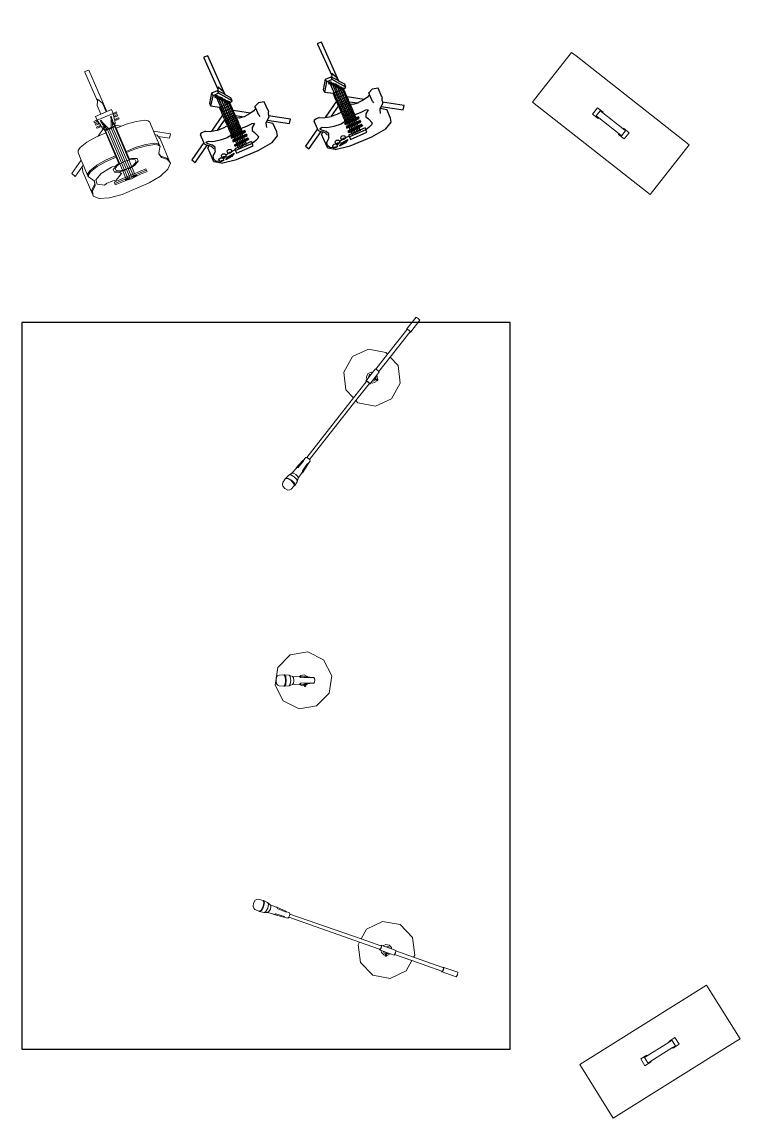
# Model space of a CAD drawing. Header units: millimetres. Extents: x 5003 to 5214, y 13585 to 13775.
# Drawn here: x 5089.8 to 5214.2, y 13584.9 to 13774.7 of the extents above; entities that cross this region are included whole.
import ezdxf

# ---------------------------------------------------------------- set-up
doc = ezdxf.new("R2010")
doc.units = ezdxf.units.MM
doc.layers.add('Musical Equipment', color=65, linetype='Continuous')

# ---------------------------------------------------------------- blocks, each defined once
blk = doc.blocks.new('Guitar Stand Accoustic')
at = {"lineweight": 0}
for p, q in [((-0.36, 14.26), (-0.15, 22.09)), ((-0.15, 22.09), (0.58, 22.15)), ((0.61, 22.04), (0.46, 16.54)), ((0.58, 22.15), (0.61, 22.04)), ((-0.27, 14.26), (-0.24, 15.89)), ((-0.24, 15.89), (0.3, 16.87)), ((0.3, 16.87), (0.46, 16.54)), ((0.46, 16.54), (0.8, 15.87)), ((0.8, 15.87), (0.77, 14.24)), ((-1.87, 13.59), (-1.88, 13.36)), ((-1.88, 13.36), (-1.38, 13.35)), ((-1.38, 13.58), (-1.87, 13.59)), ((-1.38, 13.53), (-1.38, 13.58)), ((-1.38, 13.53), (-1.25, 13.52)), ((-1.38, 13.37), (-1.38, 13.53)), ((-1.38, 13.35), (-1.38, 13.37)), ((-1.38, 13.37), (-1.22, 13.37)), ((-1.26, 13.57), (-1.24, 14.28)), ((-1.25, 13.52), (-1.26, 13.57)), ((-1.26, 13.57), (1.73, 13.52)), ((-1.22, 13.37), (-1.25, 13.52)), ((-1.24, 14.28), (-0.36, 14.26)), ((-1.17, 13.03), (-1.22, 13.37)), ((-0.36, 14.26), (-0.27, 14.26)), ((-0.27, 14.26), (0.77, 14.24)), ((1.75, 14.22), (0.77, 14.24)), ((1.63, 12.99), (1.69, 13.32)), ((1.69, 13.32), (1.72, 13.47)), ((1.85, 13.32), (1.69, 13.32)), ((1.72, 13.47), (1.73, 13.52)), ((1.85, 13.47), (1.72, 13.47)), ((1.73, 13.52), (1.75, 14.22)), ((1.85, 13.53), (2.35, 13.52)), ((1.85, 13.47), (1.85, 13.53)), ((1.85, 13.32), (1.85, 13.47)), ((1.85, 13.29), (1.85, 13.32)), ((2.35, 13.29), (1.85, 13.29)), ((2.35, 13.52), (2.35, 13.29)), ((-1.84, 12.51), (-1.85, 12.3)), ((-1.85, 12.3), (-1.35, 12.29)), ((-1.83, 13.1), (-1.84, 12.88)), ((-1.84, 12.88), (-1.34, 12.87)), ((-1.34, 12.5), (-1.84, 12.51)), ((-1.33, 13.09), (-1.83, 13.1)), ((-1.76, 10.98), (-0.79, 11.56)), ((-1.35, 12.45), (-1.34, 12.5)), ((-1.35, 12.45), (-1.07, 12.45)), ((-1.35, 12.3), (-1.35, 12.45)), ((-1.35, 12.29), (-1.35, 12.3)), ((-1.35, 12.3), (-1.05, 12.3)), ((-1.34, 13.04), (-1.33, 13.09)), ((-1.34, 13.04), (-1.17, 13.03)), ((-1.34, 12.89), (-1.34, 13.04)), ((-1.34, 12.87), (-1.34, 12.89)), ((-1.34, 12.89), (-1.14, 12.88)), ((-1.14, 12.88), (-1.17, 13.03)), ((-1.07, 12.45), (-1.14, 12.88)), ((-1.05, 12.3), (-1.07, 12.45)), ((-0.97, 11.86), (-1.05, 12.3)), ((-0.79, 11.6), (-0.97, 11.86)), ((-0.79, 11.43), (-0.8, 11.32)), ((-0.79, 11.56), (-0.79, 11.6)), ((-0.79, 11.43), (-0.79, 11.56)), ((-0.79, 11.43), (1.2, 11.4)), ((-0.69, 13.27), (-0.77, 13.21)), ((-0.77, 12.9), (-0.77, 13.21)), ((-0.69, 12.96), (-0.77, 12.9)), ((-0.77, 12.9), (-0.61, 12.9)), ((-0.66, 12.19), (-0.74, 12.14)), ((-0.74, 11.83), (-0.74, 12.14)), ((-0.66, 11.88), (-0.74, 11.83)), ((-0.74, 11.83), (-0.58, 11.83)), ((-0.65, 12.78), (-0.73, 12.73)), ((-0.73, 12.41), (-0.73, 12.73)), ((-0.65, 12.47), (-0.73, 12.41)), ((-0.73, 12.41), (-0.57, 12.41)), ((-0.61, 13.21), (-0.69, 13.27)), ((-0.61, 12.9), (-0.69, 12.96)), ((-0.67, 11.31), (-0.66, 11.83)), ((-0.58, 12.14), (-0.66, 12.19)), ((-0.58, 11.83), (-0.66, 11.88)), ((-0.57, 12.72), (-0.65, 12.78)), ((-0.57, 12.41), (-0.65, 12.47)), ((0.02, 11.3), (-0.62, 12.9)), ((-0.61, 12.9), (-0.61, 13.21)), ((-0.32, 11.31), (-0.61, 12.41)), ((-0.58, 11.83), (-0.58, 12.14)), ((-0.57, 12.41), (-0.57, 12.72)), ((0.37, 11.29), (1.08, 12.87)), ((0.72, 11.29), (1.04, 12.38)), ((1, 12.11), (1.09, 12.16)), ((1, 11.8), (1, 12.11)), ((1, 11.8), (1.08, 11.85)), ((1.16, 11.8), (1, 11.8)), ((1.01, 12.69), (1.1, 12.75)), ((1.01, 12.38), (1.01, 12.69)), ((1.01, 12.38), (1.09, 12.44)), ((1.17, 12.38), (1.01, 12.38)), ((1.07, 13.18), (1.16, 13.24)), ((1.07, 12.87), (1.07, 13.18)), ((1.07, 12.87), (1.15, 12.92)), ((1.23, 12.87), (1.07, 12.87)), ((1.07, 11.28), (1.08, 11.8)), ((1.08, 11.85), (1.16, 11.8)), ((1.09, 12.44), (1.17, 12.38)), ((1.09, 12.16), (1.17, 12.11)), ((1.1, 12.75), (1.18, 12.69)), ((1.15, 12.92), (1.23, 12.87)), ((1.16, 13.24), (1.24, 13.18)), ((1.16, 11.8), (1.17, 12.11)), ((1.17, 12.38), (1.18, 12.69)), ((1.2, 11.57), (1.32, 11.72)), ((1.2, 11.4), (1.2, 11.57)), ((1.2, 11.4), (1.2, 11.28)), ((1.23, 12.87), (1.24, 13.18)), ((1.32, 11.72), (1.39, 11.81)), ((1.32, 11.72), (2.59, 10.89)), ((1.39, 11.81), (1.48, 12.25)), ((1.48, 12.25), (1.51, 12.4)), ((1.78, 12.25), (1.48, 12.25)), ((1.51, 12.4), (1.6, 12.84)), ((1.78, 12.4), (1.51, 12.4)), ((1.6, 12.84), (1.63, 12.99)), ((1.79, 12.83), (1.6, 12.84)), ((1.79, 12.98), (1.63, 12.99)), ((1.78, 12.4), (1.79, 12.45)), ((1.78, 12.25), (1.78, 12.4)), ((1.78, 12.24), (1.78, 12.25)), ((2.28, 12.23), (1.78, 12.24)), ((1.79, 12.98), (1.8, 13.04)), ((1.79, 12.83), (1.79, 12.98)), ((1.79, 12.81), (1.79, 12.83)), ((2.29, 12.81), (1.79, 12.81)), ((1.79, 12.45), (2.28, 12.44)), ((1.8, 13.04), (2.29, 13.03)), ((2.28, 12.44), (2.28, 12.23)), ((2.29, 13.03), (2.29, 12.81)), ((-6.61, 8.06), (-6.58, 9.77)), ((-6.41, 10.12), (-6.58, 9.77)), ((-5.88, 10.41), (-6.41, 10.12)), ((-4.43, 10.79), (-5.88, 10.41)), ((-2.68, 10.98), (-4.43, 10.79)), ((-1.76, 10.98), (-2.68, 10.98)), ((-0.8, 10.97), (-1.76, 10.98)), ((-0.88, 6.63), (-0.8, 10.97)), ((-0.8, 10.97), (-0.8, 11.32)), ((-0.8, 11.32), (1.2, 11.28)), ((-0.67, 11.31), (-0.8, 11.32)), ((-0.78, 5.06), (-0.67, 11.31)), ((-0.32, 11.31), (-0.67, 11.31)), ((-0.48, 2.37), (-0.32, 11.31)), ((0.02, 11.3), (-0.32, 11.31)), ((-0.13, 2.37), (0.02, 11.3)), ((0.2, 11.3), (0.02, 11.3)), ((0.2, 11.3), (0.37, 11.29)), ((0.26, 5.11), (0.37, 11.29)), ((0.37, 11.29), (0.72, 11.29)), ((0.61, 5.07), (0.72, 11.29)), ((0.72, 11.29), (1.07, 11.28)), ((0.96, 5.02), (1.07, 11.28)), ((1.07, 11.28), (1.2, 11.28)), ((1.11, 6.6), (1.19, 10.93)), ((1.19, 10.93), (1.2, 11.28)), ((1.19, 10.93), (2.59, 10.89)), ((2.59, 10.89), (3.06, 10.88)), ((3.06, 10.88), (4.81, 10.63)), ((4.81, 10.63), (6.25, 10.2)), ((6.25, 10.2), (6.77, 9.89)), ((6.77, 9.89), (6.92, 9.54)), ((6.89, 8.1), (6.92, 9.54)), ((-9.13, 6.55), (-6.61, 8.06)), ((-6.62, 7.49), (-6.61, 8.06)), ((6.88, 7.25), (6.89, 8.1)), ((6.89, 8.1), (9.26, 6.56)), ((-8.72, 5.91), (-9.13, 6.55)), ((-7, 6.94), (-8.72, 5.91)), ((-7.22, 2.08), (-7.14, 6.42)), ((-7, 6.94), (-7.14, 6.42)), ((-6.92, 7.24), (-7, 6.94)), ((-6.62, 7.49), (-6.92, 7.24)), ((-6.65, 5.44), (-6.62, 7.49)), ((-6.49, 5.78), (-6.65, 5.44)), ((-5.96, 6.08), (-6.49, 5.78)), ((-5.96, 5.84), (-6.49, 5.55)), ((-4.51, 6.45), (-5.96, 6.08)), ((-4.51, 6.22), (-5.96, 5.84)), ((-2.75, 6.64), (-4.51, 6.45)), ((-2.76, 6.41), (-4.51, 6.22)), ((-0.88, 6.4), (-2.76, 6.41)), ((-0.88, 6.63), (-2.75, 6.64)), ((-0.91, 5.16), (-0.88, 6.4)), ((-0.88, 6.4), (-0.88, 6.63)), ((1.09, 5.13), (1.11, 6.36)), ((1.11, 6.6), (2.98, 6.54)), ((1.11, 6.36), (1.11, 6.6)), ((1.11, 6.36), (2.98, 6.31)), ((2.98, 6.54), (4.73, 6.29)), ((2.98, 6.31), (4.73, 6.06)), ((4.73, 6.29), (6.17, 5.86)), ((4.73, 6.06), (6.17, 5.63)), ((6.17, 5.86), (6.69, 5.55)), ((6.84, 5.2), (6.88, 7.25)), ((6.88, 7.25), (7.09, 7.06)), ((8.83, 5.94), (7.09, 7.06)), ((7.09, 7.06), (7.17, 6.99)), ((7.17, 6.99), (7.37, 6.16)), ((7.29, 1.83), (7.37, 6.16)), ((8.93, 5.91), (8.83, 5.94)), ((9.26, 6.56), (8.93, 5.91)), ((-6.49, 5.55), (-6.66, 5.2)), ((-6.66, 5.2), (-6.65, 5.44)), ((-6.66, 5.2), (-6.43, 4.85)), ((-6.43, 4.85), (-6, 4.17)), ((-5.96, 4.11), (-6.16, 3.36)), ((-6, 4.17), (-6.15, 3.59)), ((-6, 4.17), (-5.96, 4.11)), ((-1.31, 5.12), (-2.19, 4.74)), ((-2.19, 4.74), (-2.19, 4.24)), ((-2.19, 4.24), (-1.33, 3.82)), ((-1.81, 4.69), (-1.82, 4.27)), ((-1.82, 4.27), (-1.1, 3.93)), ((-1.08, 5.01), (-1.81, 4.69)), ((-1.33, 3.82), (-0.05, 3.66)), ((-0.91, 5.16), (-1.31, 5.12)), ((-1.1, 3.93), (0.07, 3.78)), ((0.09, 5.12), (-1.08, 5.01)), ((-0.91, 5.04), (-0.91, 5.16)), ((-0.03, 5.12), (-0.91, 5.04)), ((-0.83, 2.38), (-0.78, 5.06)), ((-0.03, 5.12), (0.21, 5.12)), ((1.24, 3.88), (0.07, 3.78)), ((0.09, 5.12), (1.26, 4.97)), ((0.21, 5.12), (1.08, 5.01)), ((0.22, 2.36), (0.26, 5.11)), ((0.56, 2.36), (0.61, 5.07)), ((0.91, 2.35), (0.96, 5.02)), ((1.08, 5.01), (1.09, 5.13)), ((1.09, 5.13), (1.49, 5.07)), ((1.97, 4.21), (1.24, 3.88)), ((1.26, 4.97), (1.98, 4.62)), ((2.34, 4.16), (1.47, 3.77)), ((2.34, 4.04), (1.47, 3.66)), ((1.49, 5.07), (1.69, 4.98)), ((1.49, 4.96), (1.69, 4.98)), ((1.49, 4.96), (2.35, 4.54)), ((1.69, 4.98), (2.5, 5.05)), ((1.98, 4.62), (1.97, 4.21)), ((2.35, 4.54), (2.34, 4.16)), ((2.34, 4.16), (2.34, 4.04)), ((2.5, 5.05), (4.57, 4.69)), ((4.57, 4.69), (5.83, 4.03)), ((5.83, 4.03), (5.9, 3.26)), ((6.15, 3.96), (6.1, 3.89)), ((6.1, 3.89), (6.27, 3.14)), ((6.6, 4.62), (6.15, 3.96)), ((6.15, 3.96), (6.28, 3.37)), ((6.17, 5.63), (6.69, 5.31)), ((6.84, 4.96), (6.6, 4.62)), ((6.69, 5.55), (6.84, 5.2)), ((6.69, 5.31), (6.84, 4.96)), ((6.84, 4.96), (6.84, 5.2)), ((-7, 2.9), (-7.22, 2.08)), ((-7, 2.67), (-7.22, 1.85)), ((-7.22, 1.85), (-7.22, 2.08)), ((-6.15, 3.59), (-7, 2.9)), ((-6.16, 3.36), (-7, 2.67)), ((-2.94, 2.53), (-2.95, 2.3)), ((-2.95, 2.3), (-2.95, 2.05)), ((-2.95, 2.3), (3.03, 2.2)), ((-2.95, 2.05), (-1.71, 2.03)), ((-2.94, 2.53), (3.03, 2.43)), ((-0.84, 1.97), (-1.71, 2.03)), ((-0.91, 2.17), (-1.06, 2.08)), ((-1.06, 2.08), (-0.76, 2.08)), ((-0.76, 2.08), (-0.91, 2.17)), ((-0.84, 1.97), (0.03, 1.89)), ((-0.56, 2.17), (-0.71, 2.08)), ((-0.71, 2.08), (-0.41, 2.07)), ((-0.41, 2.07), (-0.56, 2.17)), ((-0.21, 2.16), (-0.36, 2.07)), ((-0.36, 2.07), (-0.06, 2.06)), ((-0.06, 2.06), (-0.21, 2.16)), ((0.9, 1.94), (0.03, 1.89)), ((0.14, 2.06), (0.29, 2.15)), ((0.43, 2.06), (0.14, 2.06)), ((1.47, 3.77), (0.18, 3.66)), ((0.29, 2.15), (0.43, 2.06)), ((0.49, 2.05), (0.64, 2.14)), ((0.78, 2.05), (0.49, 2.05)), ((0.64, 2.14), (0.78, 2.05)), ((0.83, 2.05), (0.98, 2.13)), ((1.13, 2.04), (0.83, 2.05)), ((0.9, 1.94), (1.78, 1.97)), ((0.98, 2.13), (1.13, 2.04)), ((1.3, 3.4), (1.47, 3.66)), ((2.58, 2.66), (1.3, 3.4)), ((3.02, 1.94), (1.78, 1.97)), ((3.16, 2.77), (2.58, 2.66)), ((3.03, 2.2), (3.02, 1.94)), ((3.03, 2.43), (3.03, 2.2)), ((4.35, 2.74), (3.16, 2.77)), ((4.77, 2.61), (4.35, 2.74)), ((5.9, 3.26), (4.77, 2.61)), ((6.27, 3.14), (7.09, 2.42)), ((6.28, 3.37), (7.1, 2.65)), ((7.09, 2.42), (7.29, 1.59)), ((7.1, 2.65), (7.29, 1.83)), ((-7.22, 1.85), (-6.44, 1.05)), ((-6.44, 1.05), (-4.79, 0.42)), ((-4.79, 0.42), (-2.55, 0.05)), ((-2.55, 0.05), (2.55, -0.05)), ((4.8, 0.25), (2.55, -0.05)), ((6.48, 0.82), (4.8, 0.25)), ((7.29, 1.59), (6.48, 0.82)), ((7.29, 1.59), (7.29, 1.83))]:
    blk.add_line(p, q, dxfattribs=at)
blk = doc.blocks.new('Amp')
at = {"lineweight": 0}
for p, q in [((-12.95, 0), (-12.95, 10.96)), ((-12.95, 10.96), (11.96, 10.96)), ((12.95, 10.96), (11.96, 10.96)), ((12.95, 0.58), (12.95, 10.96)), ((-2.24, 6.18), (-3.49, 6.18)), ((-3.49, 6.18), (-3.49, 4.81)), ((-2.8, 6.05), (-2.8, 4.93)), ((-2.24, 6.05), (-2.8, 6.05)), ((-2.24, 6.18), (-2.24, 6.05)), ((-2.24, 6.05), (2.24, 6.05)), ((2.24, 6.18), (3.49, 6.18)), ((2.24, 6.18), (2.24, 6.05)), ((2.24, 6.05), (2.8, 6.05)), ((2.8, 6.05), (2.8, 4.93)), ((3.49, 6.18), (3.49, 4.81)), ((-2.24, 4.81), (-3.49, 4.81)), ((-2.24, 4.93), (-2.8, 4.93)), ((-2.24, 4.81), (-2.24, 4.93)), ((-2.24, 4.93), (2.24, 4.93)), ((2.24, 4.81), (2.24, 4.93)), ((2.24, 4.93), (2.8, 4.93)), ((2.24, 4.81), (3.49, 4.81)), ((12.95, 0), (-12.95, 0)), ((12.95, 0), (12.95, 0.58))]:
    blk.add_line(p, q, dxfattribs=at)
blk = doc.blocks.new('Mic 2')
at = {"lineweight": 0}
for p, q in [((-2.28, 4.38), (-4.45, 2.21)), ((0.76, 4.87), (-2.28, 4.38)), ((3.51, 3.47), (0.76, 4.87)), ((-4.45, 2.21), (-4.94, -0.83)), ((-0.35, 1.88), (-0.01, 1.92)), ((-0.01, 1.92), (0.32, 1.88)), ((4.91, 0.73), (3.51, 3.47)), ((-1.07, 0.22), (-1.1, 0.1)), ((-1.1, 0.1), (-0.92, 0.05)), ((-1.07, 0.22), (-1.04, 0.34)), ((-1.07, 0.22), (-0.78, 0.15)), ((-1.04, 0.34), (-0.88, 0.3)), ((-0.92, 0.05), (-0.96, -0.2)), ((-0.92, 0.05), (-0.81, 0.03)), ((-0.87, 0.38), (-0.88, 0.3)), ((-0.88, 0.3), (-0.75, 0.27)), ((-0.61, 0.63), (-0.87, 0.38)), ((-0.8, 0.07), (-0.81, 0.03)), ((-0.78, 0.15), (-0.8, 0.07)), ((-0.65, 0.03), (-0.8, 0.07)), ((-0.78, 0.15), (-0.76, 0.23)), ((-0.65, 0.11), (-0.78, 0.15)), ((-0.76, 0.23), (-0.75, 0.27)), ((-0.76, 0.23), (-0.64, 0.2)), ((-0.65, 0.03), (-0.7, -0.71)), ((-0.64, 0.2), (-0.65, 0.11)), ((-0.65, 0.11), (-0.65, 0.03)), ((-0.61, 0.63), (-0.64, 0.2)), ((-0.58, 1.05), (-0.61, 0.63)), ((-0.53, 1.08), (-0.58, 1.05)), ((-0.49, 1.77), (-0.53, 1.08)), ((-0.42, 1.15), (-0.53, 1.08)), ((-0.42, 1.15), (-0.5, -0.48)), ((-0.49, 1.77), (-0.35, 1.88)), ((0.32, 1.88), (0.46, 1.77)), ((0.39, 1.15), (0.47, -0.48)), ((0.5, 1.08), (0.39, 1.15)), ((0.46, 1.77), (0.5, 1.08)), ((0.55, 1.05), (0.5, 1.08)), ((0.55, 1.05), (0.58, 0.66)), ((0.66, 0.62), (0.58, 0.66)), ((0.58, 0.66), (0.61, 0.15)), ((0.64, 0.12), (0.61, 0.15)), ((0.61, 0.15), (0.62, 0.05)), ((0.62, 0.05), (0.64, 0.12)), ((0.62, 0.05), (0.67, -0.66)), ((0.93, 0.1), (0.66, 0.62)), ((0.84, -0.49), (0.93, 0.1)), ((4.42, -2.32), (4.91, 0.73)), ((-4.94, -0.83), (-3.54, -3.58)), ((-0.96, -0.2), (-0.7, -0.71)), ((-0.64, -0.78), (-0.71, -1.95)), ((-0.51, -1.79), (-0.71, -1.95)), ((-0.7, -0.71), (-0.63, -0.63)), ((-0.68, -0.74), (-0.7, -0.71)), ((-0.69, -0.73), (-0.68, -0.74)), ((-0.64, -0.78), (-0.68, -0.74)), ((-0.63, -0.63), (-0.64, -0.78)), ((-0.63, -0.63), (-0.5, -0.48)), ((-0.01, -1.73), (-0.51, -1.79)), ((0.48, -1.79), (-0.01, -1.73)), ((0.6, -0.63), (0.47, -0.48)), ((0.68, -1.95), (0.48, -1.79)), ((0.67, -0.71), (0.6, -0.63)), ((0.6, -0.63), (0.61, -0.78)), ((0.61, -0.78), (0.67, -0.71)), ((0.61, -0.78), (0.68, -1.95)), ((0.67, -0.66), (0.84, -0.49)), ((0.67, -0.66), (0.67, -0.71)), ((-3.54, -3.58), (-0.79, -4.97)), ((-0.95, -2.54), (-1.01, -3.34)), ((-0.72, -3.11), (-1.01, -3.34)), ((-1.01, -3.45), (-0.72, -3.23)), ((-1.01, -3.45), (-1.01, -3.34)), ((-1.01, -3.45), (-0.95, -4.25)), ((-0.71, -1.95), (-0.95, -2.54)), ((-0.68, -2.33), (-0.95, -2.54)), ((-0.01, -3.02), (-0.72, -3.11)), ((-0.01, -3.14), (-0.72, -3.23)), ((-0.01, -2.24), (-0.68, -2.33)), ((0.65, -2.33), (-0.01, -2.24)), ((0.69, -3.11), (-0.01, -3.02)), ((0.69, -3.23), (-0.01, -3.14)), ((0.92, -2.54), (0.65, -2.33)), ((0.68, -1.95), (0.92, -2.54)), ((0.98, -3.34), (0.69, -3.11)), ((0.98, -3.45), (0.69, -3.23)), ((0.92, -2.54), (0.98, -3.34)), ((0.98, -3.45), (0.92, -4.25)), ((0.98, -3.45), (0.98, -3.34)), ((2.25, -4.49), (4.42, -2.32)), ((-0.95, -4.25), (-0.81, -4.51)), ((-0.81, -4.51), (-0.58, -4.69)), ((-0.79, -4.97), (2.25, -4.49)), ((-0.58, -4.69), (-0.01, -4.77)), ((-0.01, -4.77), (0.55, -4.69)), ((0.55, -4.69), (0.78, -4.51)), ((0.92, -4.25), (0.78, -4.51))]:
    blk.add_line(p, q, dxfattribs=at)
blk = doc.blocks.new('Mic 1')
at = {"lineweight": 0}
for p, q in [((0.03, 12.95), (-0.4, 12.89)), ((-0.4, 12.89), (-0.4, 10.31)), ((0.45, 12.89), (0.03, 12.95)), ((0.45, 12.89), (0.45, 10.31)), ((0.03, 10.37), (-0.4, 10.31)), ((-0.4, 10.31), (-0.4, 10.18)), ((-0.4, 10.18), (-0.3, 10.17)), ((0.03, 10.34), (-0.3, 10.3)), ((-0.3, 10.3), (-0.3, 10.17)), ((-0.3, 10.17), (-0.3, 4.69)), ((0.45, 10.31), (0.03, 10.37)), ((0.35, 10.3), (0.03, 10.34)), ((0.35, 10.3), (0.35, 10.17)), ((0.35, 10.17), (0.45, 10.18)), ((0.35, 10.17), (0.35, 4.79)), ((0.45, 10.18), (0.45, 10.31)), ((-2.27, 4.37), (-4.45, 2.2)), ((-0.3, 4.69), (-2.27, 4.37)), ((-0.3, 4.69), (-0.3, 1.5)), ((0.77, 4.85), (0.35, 4.79)), ((0.35, 4.79), (0.35, 1.5)), ((3.51, 3.46), (0.77, 4.85)), ((-4.45, 2.2), (-4.93, -0.84)), ((4.91, 0.71), (3.51, 3.46)), ((-1.07, 0.21), (-1.1, 0.09)), ((-1.1, 0.09), (-0.92, 0.04)), ((-1.07, 0.21), (-1.04, 0.33)), ((-1.07, 0.21), (-0.78, 0.14)), ((-1.04, 0.33), (-0.88, 0.29)), ((-0.92, 0.04), (-0.96, -0.22)), ((-0.92, 0.04), (-0.81, 0.02)), ((-0.86, 0.37), (-0.88, 0.29)), ((-0.88, 0.29), (-0.75, 0.26)), ((-0.45, 0.79), (-0.86, 0.37)), ((-0.8, 0.06), (-0.81, 0.02)), ((-0.78, 0.14), (-0.8, 0.06)), ((-0.6, 0.01), (-0.8, 0.06)), ((-0.78, 0.14), (-0.76, 0.22)), ((-0.58, 0.09), (-0.78, 0.14)), ((-0.76, 0.22), (-0.75, 0.26)), ((-0.76, 0.22), (-0.56, 0.17)), ((-0.6, 0.01), (-0.67, -0.24)), ((-0.58, 0.09), (-0.6, 0.01)), ((-0.49, 0.41), (-0.58, 0.09)), ((-0.58, 0.09), (-0.56, 0.17)), ((-0.4, 0.44), (-0.49, 0.41)), ((-0.4, 0.79), (-0.45, 0.79)), ((-0.3, 1.5), (-0.4, 1.48)), ((-0.4, 1.48), (-0.4, 0.79)), ((-0.4, 0.79), (-0.4, 0.44)), ((-0.4, 0.44), (-0.4, -0.51)), ((0.03, 1.55), (-0.3, 1.5)), ((0.35, 1.5), (0.03, 1.55)), ((0.45, 1.48), (0.35, 1.5)), ((0.45, 1.48), (0.45, 0.72)), ((0.66, 0.61), (0.45, 0.72)), ((0.45, 0.72), (0.45, 0.3)), ((0.64, 0.11), (0.45, 0.3)), ((0.45, 0.3), (0.45, -0.55)), ((0.47, -0.54), (0.64, 0.11)), ((0.93, 0.08), (0.66, 0.61)), ((0.84, -0.5), (0.93, 0.08)), ((4.43, -2.33), (4.91, 0.71)), ((-4.93, -0.84), (-3.53, -3.59)), ((-0.96, -0.22), (-0.69, -0.74)), ((-0.69, -0.74), (-0.4, -0.89)), ((-0.67, -0.24), (-0.4, -0.51)), ((-0.4, -0.51), (-0.4, -0.89)), ((-0.4, -0.89), (-0.4, -1.09)), ((0.03, -1.03), (-0.4, -1.09)), ((-0.4, -1.09), (-0.4, -1.22)), ((-0.4, -1.22), (-0.3, -1.24)), ((0.03, -1.06), (-0.3, -1.11)), ((-0.3, -1.11), (-0.3, -1.21)), ((-0.3, -1.21), (-0.3, -1.24)), ((-0.3, -1.24), (-0.29, -4.91)), ((0.45, -1.09), (0.03, -1.03)), ((0.35, -1.11), (0.03, -1.06)), ((0.35, -1.24), (0.34, -4.81)), ((0.35, -1.21), (0.35, -1.11)), ((0.35, -1.21), (0.35, -1.24)), ((0.35, -1.24), (0.45, -1.22)), ((0.45, -0.89), (0.84, -0.5)), ((0.45, -0.55), (0.47, -0.54)), ((0.45, -0.55), (0.45, -0.89)), ((0.45, -0.89), (0.45, -1.09)), ((0.45, -1.22), (0.45, -1.09)), ((-3.53, -3.59), (-0.79, -4.99)), ((2.25, -4.5), (4.43, -2.33)), ((-0.79, -4.99), (-0.29, -4.91)), ((-0.29, -4.91), (-0.25, -17.89)), ((0.34, -4.81), (0.3, -17.91)), ((0.34, -4.81), (2.25, -4.5)), ((-0.58, -18.74), (-0.7, -20.45)), ((-0.53, -18.7), (-0.58, -18.74)), ((-0.49, -18.04), (-0.53, -18.7)), ((-0.42, -18.62), (-0.53, -18.7)), ((-0.49, -18.04), (-0.35, -17.91)), ((-0.42, -18.62), (-0.49, -20.19)), ((-0.35, -17.91), (-0.25, -17.89)), ((-0.25, -17.89), (-0.01, -17.86)), ((-0.01, -17.86), (0.3, -17.91)), ((0.3, -17.91), (0.32, -17.91)), ((0.32, -17.91), (0.46, -18.04)), ((0.39, -18.62), (0.47, -20.19)), ((0.5, -18.7), (0.39, -18.62)), ((0.46, -18.04), (0.5, -18.7)), ((0.56, -18.74), (0.5, -18.7)), ((0.56, -18.74), (0.67, -20.45)), ((-0.64, -20.53), (-0.71, -21.66)), ((-0.7, -20.45), (-0.63, -20.37)), ((-0.64, -20.53), (-0.7, -20.45)), ((-0.63, -20.37), (-0.64, -20.53)), ((-0.63, -20.37), (-0.49, -20.19)), ((0.61, -20.37), (0.47, -20.19)), ((0.61, -20.37), (0.62, -20.53)), ((0.67, -20.45), (0.61, -20.37)), ((0.62, -20.53), (0.67, -20.45)), ((0.62, -20.53), (0.69, -21.66)), ((-0.95, -22.23), (-1.01, -23.01)), ((-0.72, -22.73), (-1.01, -23.01)), ((-0.71, -21.66), (-0.95, -22.23)), ((-0.68, -21.97), (-0.95, -22.23)), ((-0.01, -22.62), (-0.72, -22.73)), ((-0.01, -22.73), (-0.72, -22.85)), ((-0.51, -21.47), (-0.71, -21.66)), ((-0.01, -21.87), (-0.68, -21.97)), ((-0.01, -21.39), (-0.51, -21.47)), ((0.48, -21.47), (-0.01, -21.39)), ((0.65, -21.97), (-0.01, -21.87)), ((0.69, -22.73), (-0.01, -22.62)), ((0.69, -22.85), (-0.01, -22.73)), ((0.69, -21.66), (0.48, -21.47)), ((0.92, -22.23), (0.65, -21.97)), ((0.69, -21.66), (0.92, -22.23)), ((0.98, -23.01), (0.69, -22.73)), ((0.92, -22.23), (0.98, -23.01)), ((-1.01, -23.12), (-0.72, -22.85)), ((-1.01, -23.12), (-1.01, -23.01)), ((-1.01, -23.12), (-0.95, -23.9)), ((-0.95, -23.9), (-0.81, -24.15)), ((-0.81, -24.15), (-0.57, -24.37)), ((-0.57, -24.37), (-0.01, -24.46)), ((-0.01, -24.46), (0.55, -24.37)), ((0.55, -24.37), (0.78, -24.15)), ((0.98, -23.12), (0.69, -22.85)), ((0.92, -23.9), (0.78, -24.15)), ((0.98, -23.12), (0.92, -23.9)), ((0.98, -23.12), (0.98, -23.01))]:
    blk.add_line(p, q, dxfattribs=at)
blk = doc.blocks.new('Guitar Stand Electric')
for p, q in [((-0.43, 11.09), (-0.24, 18.46)), ((-0.24, 18.46), (0.49, 18.52)), ((0.52, 18.42), (0.36, 12.43)), ((0.49, 18.52), (0.52, 18.42)), ((-1.16, 9.67), (0.52, 11.76)), ((-0.34, 11.21), (0.47, 12.22)), ((-0.34, 11.21), (-0.33, 11.76)), ((-0.33, 11.76), (0.21, 12.75)), ((0.21, 12.75), (0.36, 12.43)), ((0.36, 12.43), (0.47, 12.22)), ((0.47, 12.22), (0.52, 12.29)), ((1.58, 12.27), (0.52, 12.29)), ((0.52, 11.76), (0.52, 12.29)), ((0.52, 11.76), (1.57, 11.74)), ((0.85, 11.46), (0.84, 11.29)), ((1.11, 11.43), (0.84, 11.29)), ((1.11, 11.61), (0.85, 11.46)), ((1.37, 11.46), (1.11, 11.61)), ((1.37, 11.28), (1.11, 11.43)), ((1.37, 11.46), (1.37, 11.28)), ((1.57, 11.74), (1.58, 12.27)), ((2.6, 10.19), (1.57, 11.74)), ((2.61, 10.72), (1.58, 12.27)), ((-1.16, 9.67), (-1.15, 10.2)), ((-0.66, 9.5), (-1.16, 9.67)), ((-1.15, 10.2), (-0.43, 11.09)), ((-0.44, 9.82), (-0.71, 9.7)), ((-0.71, 9.7), (-0.71, 9.52)), ((-0.45, 9.64), (-0.71, 9.52)), ((-0.71, 9.52), (-0.18, 9.51)), ((-0.67, 9.01), (-0.66, 9.5)), ((-0.66, 9.5), (1.34, 9.46)), ((-0.59, 1.62), (-0.45, 9.52)), ((-0.18, 9.51), (-0.45, 9.64)), ((-0.18, 9.69), (-0.44, 9.82)), ((-0.43, 11.09), (-0.34, 11.21)), ((-0.13, 10.12), (-0.4, 10)), ((-0.4, 10), (-0.4, 9.82)), ((-0.14, 9.94), (-0.4, 9.82)), ((-0.4, 9.82), (0.13, 9.81)), ((-0.24, 3.98), (-0.14, 9.81)), ((-0.18, 9.69), (-0.18, 9.51)), ((0.13, 9.81), (-0.14, 9.94)), ((0.13, 9.99), (-0.13, 10.12)), ((0.18, 10.56), (-0.09, 10.43)), ((-0.09, 10.43), (-0.09, 10.26)), ((0.18, 10.38), (-0.09, 10.26)), ((-0.09, 10.26), (0.44, 10.25)), ((0.06, 3.97), (0.17, 10.25)), ((0.13, 9.99), (0.13, 9.81)), ((0.44, 10.42), (0.18, 10.56)), ((0.44, 10.25), (0.18, 10.38)), ((0.49, 10.94), (0.22, 10.81)), ((0.22, 10.81), (0.22, 10.63)), ((0.49, 10.77), (0.22, 10.63)), ((0.22, 10.63), (0.75, 10.62)), ((0.37, 3.97), (0.49, 10.63)), ((0.44, 10.42), (0.44, 10.25)), ((0.75, 10.8), (0.49, 10.94)), ((0.75, 10.62), (0.49, 10.77)), ((0.8, 11.25), (0.53, 11.11)), ((0.53, 11.11), (0.53, 10.93)), ((0.8, 11.07), (0.53, 10.93)), ((0.53, 10.93), (1.06, 10.92)), ((0.67, 3.96), (0.8, 10.92)), ((0.75, 10.8), (0.75, 10.62)), ((1.06, 11.1), (0.8, 11.25)), ((1.06, 10.92), (0.8, 11.07)), ((0.84, 11.29), (1.37, 11.28)), ((0.98, 3.95), (1.11, 11.28)), ((1.06, 11.1), (1.06, 10.92)), ((1.34, 9.46), (2.6, 10.19)), ((2.6, 10.19), (2.61, 10.72)), ((-6.22, 7.35), (-5.21, 7.59)), ((-5.21, 7.59), (-4.43, 7.25)), ((-3.27, 6.45), (-0.69, 8.01)), ((-0.7, 7.58), (-0.69, 8.01)), ((-0.69, 8.03), (-0.68, 8.52)), ((-0.69, 8.03), (1.31, 8)), ((-0.69, 8.01), (-0.69, 8.03)), ((-0.68, 8.52), (-0.67, 9.01)), ((-0.68, 8.52), (1.32, 8.49)), ((-0.67, 9.01), (1.33, 8.97)), ((1.32, 8.49), (1.31, 8.01)), ((1.31, 8.01), (4.17, 6.15)), ((1.31, 8.01), (1.31, 8)), ((1.31, 8), (1.31, 7.55)), ((1.33, 8.97), (1.32, 8.49)), ((1.34, 9.46), (1.33, 8.97)), ((-6.25, 5.7), (-6.22, 7.35)), ((-6.25, 5.7), (-6.22, 5.47)), ((-4.46, 5.6), (-4.43, 6.91)), ((-4.43, 6.91), (-4.43, 7.25)), ((-4.43, 6.91), (-3.96, 6.63)), ((-3.96, 6.63), (-3.27, 6.45)), ((-3.27, 6.45), (-3.07, 6.4)), ((-3.07, 6.4), (-2.02, 6.32)), ((-0.71, 7.11), (-2.02, 6.32)), ((-2.02, 6.32), (-1.99, 6.32)), ((-1.99, 6.32), (-1.12, 6.42)), ((-1.12, 6.42), (-0.71, 6.67)), ((-0.73, 5.96), (-0.72, 6.24)), ((-0.73, 5.67), (-0.73, 5.96)), ((-0.73, 5.96), (1.28, 5.92)), ((-0.72, 6.57), (-0.71, 6.67)), ((-0.72, 6.57), (1.29, 6.53)), ((-0.72, 6.24), (-0.72, 6.57)), ((-0.72, 6.24), (1.28, 6.21)), ((-0.71, 7.11), (-0.7, 7.22)), ((-0.71, 6.89), (-0.71, 7.11)), ((-0.71, 6.89), (1.29, 6.86)), ((-0.71, 6.67), (-0.71, 6.89)), ((-0.7, 7.58), (1.31, 7.55)), ((-0.7, 7.22), (-0.7, 7.58)), ((-0.7, 7.22), (1.3, 7.18)), ((1.28, 5.92), (1.27, 5.64)), ((1.29, 6.53), (1.28, 6.21)), ((1.28, 6.21), (1.28, 5.96)), ((2.03, 5.88), (1.28, 5.96)), ((1.28, 5.96), (1.28, 5.92)), ((1.3, 7.11), (1.29, 6.86)), ((1.29, 6.86), (1.29, 6.53)), ((1.31, 7.55), (1.3, 7.18)), ((1.3, 7.18), (1.3, 7.11)), ((3.1, 5.94), (1.3, 7.11)), ((3.1, 5.94), (2.03, 5.88)), ((4.17, 6.15), (3.17, 5.94)), ((4.35, 6.19), (4.17, 6.15)), ((5.12, 6.57), (4.35, 6.19)), ((5.12, 6.57), (5.79, 6.53)), ((5.79, 6.53), (6.1, 6.45)), ((6.1, 6.45), (6.17, 6.33)), ((6.15, 4.86), (6.17, 6.33)), ((-9.25, 2.86), (-5.99, 4.82)), ((-5.5, 4.23), (-8.84, 2.22)), ((-6.07, 5.04), (-6.22, 5.47)), ((-5.27, 4.02), (-6.2, 3.38)), ((-6.07, 5.04), (-5.99, 4.82)), ((-5.99, 4.82), (-5.92, 4.6)), ((-5.92, 4.6), (-5.5, 4.23)), ((-5.5, 4.23), (-5.27, 4.02)), ((-5.27, 4.02), (-5.11, 3.88)), ((-5.11, 3.88), (-4.9, 3.13)), ((-4.46, 5.6), (-4.53, 5.29)), ((-3.22, 4.53), (-2.78, 4.67)), ((-3.22, 4.53), (-2.59, 4.06)), ((-2.78, 4.67), (-1.75, 4.57)), ((-2.59, 4.06), (-2.4, 3.56)), ((-1.75, 4.57), (-0.75, 4.63)), ((-1.21, 3.74), (-1.2, 3.93)), ((-1.2, 4.04), (-0.76, 4.04)), ((-1.2, 4.04), (-1.2, 3.93)), ((-1.2, 3.93), (1.42, 3.88)), ((-0.9, 3.86), (-0.95, 3.81)), ((-0.95, 3.81), (-0.83, 3.78)), ((-0.75, 3.86), (-0.9, 3.86)), ((-0.83, 3.78), (-0.71, 3.81)), ((-0.76, 4.21), (-0.75, 4.45)), ((-0.76, 4.21), (1.25, 4.17)), ((-0.76, 4.04), (-0.76, 4.21)), ((-0.76, 3.99), (-0.76, 4.04)), ((1.24, 3.95), (-0.76, 3.99)), ((-0.75, 4.7), (-0.74, 4.94)), ((-0.75, 4.7), (1.25, 4.66)), ((-0.75, 4.63), (-0.75, 4.7)), ((-0.75, 4.45), (-0.75, 4.63)), ((-0.75, 4.45), (1.25, 4.42)), ((-0.71, 3.81), (-0.75, 3.86)), ((-0.74, 5.43), (-0.73, 5.67)), ((-0.74, 5.18), (-0.74, 5.43)), ((-0.74, 5.43), (1.27, 5.39)), ((-0.74, 5.18), (1.26, 5.15)), ((-0.74, 4.94), (-0.74, 5.18)), ((-0.74, 4.94), (1.26, 4.9)), ((-0.73, 5.67), (1.27, 5.64)), ((-0.52, 3.85), (-0.57, 3.81)), ((-0.57, 3.81), (-0.45, 3.78)), ((-0.38, 3.85), (-0.52, 3.85)), ((-0.45, 3.78), (-0.33, 3.8)), ((-0.33, 3.8), (-0.38, 3.85)), ((-0.28, 1.61), (-0.24, 3.98)), ((-0.09, 3.85), (-0.13, 3.8)), ((-0.13, 3.8), (-0.02, 3.77)), ((0.06, 3.84), (-0.09, 3.85)), ((-0.02, 3.77), (0.1, 3.8)), ((0.02, 1.61), (0.06, 3.97)), ((0.1, 3.8), (0.06, 3.84)), ((0.29, 3.84), (0.24, 3.79)), ((0.43, 3.84), (0.29, 3.84)), ((0.33, 1.6), (0.37, 3.97)), ((0.48, 3.79), (0.43, 3.84)), ((0.66, 3.83), (0.62, 3.79)), ((0.63, 1.6), (0.67, 3.96)), ((0.81, 3.83), (0.66, 3.83)), ((0.85, 3.78), (0.81, 3.83)), ((0.94, 1.59), (0.98, 3.95)), ((1.04, 3.83), (0.99, 3.78)), ((1.18, 3.82), (1.04, 3.83)), ((1.23, 3.78), (1.18, 3.82)), ((1.25, 4.17), (1.24, 4)), ((1.24, 4), (1.42, 4)), ((1.24, 4), (1.24, 3.95)), ((1.26, 4.9), (1.25, 4.66)), ((1.25, 4.66), (1.25, 4.42)), ((1.25, 4.42), (1.25, 4.19)), ((1.25, 4.19), (1.99, 4.1)), ((1.25, 4.19), (1.25, 4.17)), ((1.27, 5.39), (1.26, 5.15)), ((1.26, 5.15), (1.26, 4.9)), ((1.27, 5.64), (1.27, 5.39)), ((1.42, 4), (1.42, 3.88)), ((1.42, 3.88), (1.42, 3.7)), ((3.3, 4.17), (1.99, 4.1)), ((4.6, 4.44), (3.3, 4.17)), ((5.28, 4.78), (4.6, 4.44)), ((4.68, 3.3), (4.92, 3.88)), ((4.92, 3.88), (5.58, 4.38)), ((5.51, 4.01), (5.21, 3.79)), ((5.62, 4.76), (5.28, 4.78)), ((5.76, 4.2), (5.51, 4.01)), ((5.51, 4.01), (5.85, 3.74)), ((5.58, 4.38), (5.71, 4.55)), ((5.73, 4.73), (5.62, 4.76)), ((5.71, 4.55), (5.77, 4.68)), ((5.77, 4.68), (5.73, 4.73)), ((5.94, 4.34), (5.76, 4.2)), ((8.77, 2.25), (5.76, 4.2)), ((6.08, 4.52), (5.94, 4.34)), ((6.15, 4.67), (6.08, 4.52)), ((6.15, 4.86), (9.21, 2.87)), ((6.15, 4.67), (6.15, 4.86)), ((-8.84, 2.22), (-9.25, 2.86)), ((-6.22, 1.72), (-6.2, 3.38)), ((-2.65, 3.07), (-2.99, 2.19)), ((-2.99, 2.19), (-2.74, 1.92)), ((-2.74, 1.92), (-2.24, 1.68)), ((-2.4, 3.56), (-2.65, 3.07)), ((-1.23, 2.48), (-1.12, 2.66)), ((-1.23, 2.36), (-1.12, 2.54)), ((-1.23, 2.48), (-1.23, 2.36)), ((1.35, 2.16), (-1.23, 2.36)), ((-1.21, 3.35), (-1.22, 3.23)), ((-1.22, 3.23), (1.41, 3.19)), ((-1.22, 3.05), (-1.22, 3.23)), ((1.41, 3), (-1.22, 3.05)), ((1.42, 3.7), (-1.21, 3.74)), ((-1.21, 3.35), (1.41, 3.31)), ((-1.12, 2.66), (1.46, 2.45)), ((-1.12, 2.66), (-1.12, 2.54)), ((-1.12, 2.54), (1.45, 2.34)), ((-0.91, 3.17), (-0.96, 3.12)), ((-0.96, 3.12), (-0.84, 3.09)), ((-0.86, 2.45), (-0.93, 2.41)), ((-0.93, 2.41), (-0.83, 2.38)), ((-0.76, 3.17), (-0.91, 3.17)), ((-0.72, 2.44), (-0.86, 2.45)), ((-0.84, 3.09), (-0.72, 3.12)), ((-0.83, 2.38), (-0.7, 2.4)), ((-0.72, 3.12), (-0.76, 3.17)), ((-0.7, 2.4), (-0.72, 2.44)), ((-0.54, 3.16), (-0.58, 3.12)), ((-0.58, 3.12), (-0.46, 3.09)), ((-0.49, 2.43), (-0.56, 2.39)), ((-0.56, 2.39), (-0.46, 2.35)), ((-0.39, 3.16), (-0.54, 3.16)), ((-0.35, 2.41), (-0.49, 2.43)), ((-0.46, 3.09), (-0.35, 3.11)), ((-0.46, 2.35), (-0.33, 2.37)), ((-0.35, 3.11), (-0.39, 3.16)), ((-0.33, 2.37), (-0.35, 2.41)), ((-0.1, 3.15), (-0.15, 3.11)), ((-0.15, 3.11), (-0.03, 3.08)), ((-0.06, 2.39), (-0.13, 2.35)), ((-0.13, 2.35), (-0.03, 2.32)), ((0.05, 3.15), (-0.1, 3.15)), ((0.08, 2.38), (-0.06, 2.39)), ((-0.03, 3.08), (0.09, 3.1)), ((-0.03, 2.32), (0.1, 2.33)), ((0.09, 3.1), (0.05, 3.15)), ((0.1, 2.33), (0.08, 2.38)), ((0.28, 3.15), (0.23, 3.1)), ((0.23, 3.1), (0.35, 3.07)), ((0.3, 2.36), (0.23, 2.32)), ((0.23, 2.32), (0.33, 2.29)), ((0.24, 3.79), (0.36, 3.76)), ((0.42, 3.14), (0.28, 3.15)), ((0.45, 2.35), (0.3, 2.36)), ((0.33, 2.29), (0.47, 2.3)), ((0.35, 3.07), (0.47, 3.1)), ((0.36, 3.76), (0.48, 3.79)), ((0.47, 3.1), (0.42, 3.14)), ((0.47, 2.3), (0.45, 2.35)), ((0.65, 3.14), (0.6, 3.1)), ((0.6, 3.1), (0.72, 3.07)), ((0.67, 2.33), (0.6, 2.29)), ((0.6, 2.29), (0.7, 2.26)), ((0.62, 3.79), (0.73, 3.76)), ((0.8, 3.14), (0.65, 3.14)), ((0.82, 2.32), (0.67, 2.33)), ((0.7, 2.26), (0.84, 2.28)), ((0.72, 3.07), (0.84, 3.09)), ((0.73, 3.76), (0.85, 3.78)), ((0.84, 3.09), (0.8, 3.14)), ((0.84, 2.28), (0.82, 2.32)), ((1.04, 2.31), (0.97, 2.27)), ((0.97, 2.27), (1.07, 2.23)), ((1.03, 3.13), (0.98, 3.09)), ((0.98, 3.09), (1.1, 3.06)), ((0.99, 3.78), (1.11, 3.75)), ((1.17, 3.13), (1.03, 3.13)), ((1.19, 2.29), (1.04, 2.31)), ((1.07, 2.23), (1.2, 2.25)), ((1.1, 3.06), (1.22, 3.08)), ((1.11, 3.75), (1.23, 3.78)), ((1.22, 3.08), (1.17, 3.13)), ((1.2, 2.25), (1.19, 2.29)), ((1.45, 2.34), (1.35, 2.16)), ((1.41, 3.31), (1.41, 3.19)), ((1.41, 3.19), (1.41, 3)), ((1.46, 2.45), (1.45, 2.34)), ((2.65, 2.1), (2.27, 1.99)), ((2.27, 1.99), (2.27, 1.56)), ((3.02, 1.97), (2.65, 2.1)), ((3.02, 1.97), (3.02, 1.5)), ((4.91, 2.72), (4.68, 3.3)), ((4.91, 2.72), (5.05, 2.55)), ((5.21, 3.79), (4.94, 3.2)), ((5.05, 2.55), (5.6, 2.09)), ((5.6, 2.09), (5.62, 1.85)), ((5.81, 1.07), (5.84, 2.72)), ((5.84, 2.72), (5.85, 3.74)), ((8.88, 2.22), (8.77, 2.25)), ((9.21, 2.87), (8.88, 2.22)), ((-6.11, 1.06), (-6.22, 1.72)), ((-4.77, 0.34), (-6.11, 1.06)), ((-2.02, 0.01), (-4.77, 0.34)), ((-2.24, 1.68), (-1.53, 1.51)), ((2.02, -0.01), (-2.02, 0.01)), ((-1.54, 1.05), (-1.53, 1.51)), ((1.58, 1), (-1.54, 1.05)), ((-1.53, 1.87), (-1.53, 1.52)), ((-1.53, 1.87), (1.6, 1.82)), ((-1.53, 1.52), (1.59, 1.46)), ((-1.53, 1.51), (-1.53, 1.52)), ((1.59, 1.46), (1.58, 1)), ((1.6, 1.82), (1.59, 1.58)), ((1.59, 1.58), (2.27, 1.56)), ((1.59, 1.58), (1.59, 1.46)), ((3.21, 0.99), (2.01, 1.13)), ((2.01, 1.13), (2.61, 0.77)), ((4.7, 0.39), (2.02, -0.01)), ((2.64, 1.63), (2.27, 1.52)), ((2.27, 1.56), (2.27, 1.52)), ((2.27, 1.52), (2.64, 1.39)), ((2.53, 0.9), (2.77, 0.98)), ((2.77, 0.83), (2.53, 0.9)), ((2.61, 0.77), (3.77, 0.61)), ((3.02, 1.5), (2.64, 1.63)), ((2.64, 1.39), (2.95, 1.48)), ((2.77, 0.98), (2.81, 1)), ((2.77, 0.83), (2.77, 0.98)), ((2.77, 0.83), (3.31, 0.75)), ((3.05, 0.93), (2.81, 1)), ((2.95, 1.48), (3.02, 1.5)), ((2.95, 1.48), (3.48, 1.35)), ((3.31, 0.75), (3.05, 0.93)), ((3.77, 0.61), (3.21, 0.99)), ((3.48, 1.35), (3.47, 1.19)), ((3.85, 1.3), (3.47, 1.19)), ((3.47, 1.19), (3.85, 1.06)), ((3.86, 1.78), (3.48, 1.66)), ((3.48, 1.66), (3.48, 1.35)), ((4.22, 1.17), (3.85, 1.3)), ((3.85, 1.06), (3.88, 1.07)), ((4.23, 1.65), (3.86, 1.78)), ((3.88, 1.07), (4.14, 1.15)), ((3.88, 1.07), (4.01, 0.96)), ((4.01, 0.96), (4.13, 0.94)), ((4.14, 1.15), (4.13, 0.94)), ((4.13, 0.94), (4.13, 0.72)), ((4.51, 0.83), (4.13, 0.72)), ((4.13, 0.72), (4.5, 0.59)), ((4.14, 1.15), (4.22, 1.17)), ((4.23, 1.65), (4.22, 1.22)), ((4.51, 1.31), (4.22, 1.22)), ((4.22, 1.22), (4.22, 1.17)), ((4.5, 0.59), (4.88, 0.7)), ((4.89, 1.18), (4.51, 1.31)), ((4.88, 0.7), (4.51, 0.83)), ((4.7, 0.39), (5.81, 1.07)), ((4.89, 1.18), (4.88, 0.83)), ((4.88, 0.83), (5.31, 0.98)), ((4.88, 0.83), (4.88, 0.7)), ((5.31, 0.98), (5.44, 1.1)), ((5.44, 1.1), (5.6, 1.47)), ((5.6, 1.47), (5.62, 1.85))]:
    blk.add_line(p, q)

msp = doc.modelspace()

# ---------------------------------------------------------------- linework, layer by layer
at = {"layer": 'Musical Equipment'}
msp.add_lwpolyline([(5089.8, 13596.82), (5174.37, 13596.82), (5174.37, 13722.64), (5089.8, 13722.64)], close=True, dxfattribs=at)

# ---------------------------------------------------------------- block references
at = {"layer": 'Musical Equipment', "xscale": -1}
for name, p, rotation in [('Guitar Stand Electric', (5148.53, 13754.05), 22.47725251186207), ('Guitar Stand Electric', (5128.83, 13751.68), 22.47725251186207), ('Guitar Stand Accoustic', (5109.5, 13745.81), 21.97525668128471), ('Amp', (5188.4, 13752.81), 321.8039767862691), ('Mic 1', (5150.45, 13713.17), 321.8699906521592), ('Mic 2', (5138.6, 13660.71), 270.4048501741544), ('Mic 1', (5153, 13614.01), 250.6063552128174), ('Amp', (5197.38, 13601.07), 212.0162853162483)]:
    msp.add_blockref(name, p, dxfattribs=dict(at, rotation=rotation))

doc.saveas('drawing.dxf')
